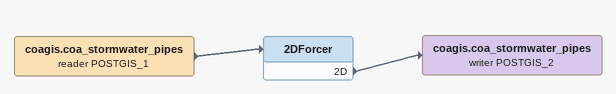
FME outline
coagis.coa_stormwater_pipes (reader POSTGIS_1)
    -> 2DForcer
2DForcer
    2D -> coagis.coa_stormwater_pipes (writer POSTGIS_2)
coagis.coa_stormwater_pipes (writer POSTGIS_2)
